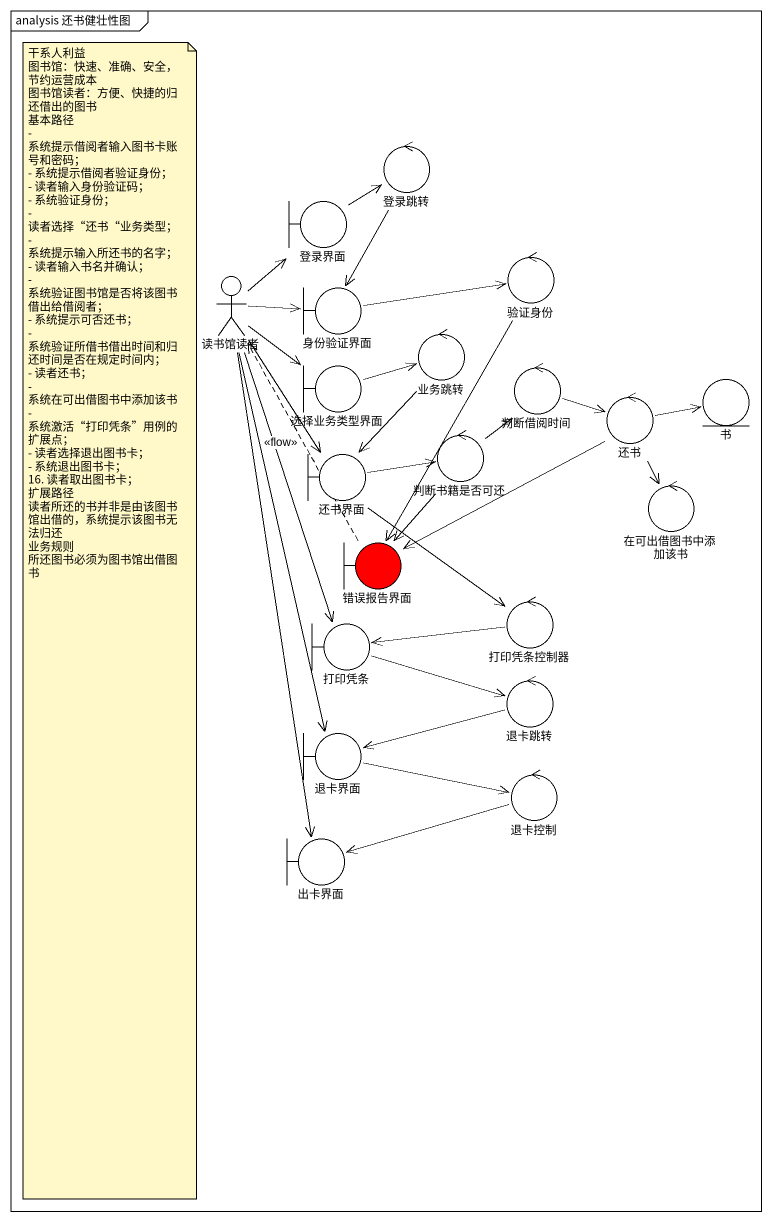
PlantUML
@startuml
mainframe analysis 还书健壮性图
control 登录跳转
boundary 登录界面
actor 读书馆读者
boundary 身份验证界面
control 验证身份
control 业务跳转
boundary 选择业务类型界面
control 判断借阅时间
entity 书
control 判断书籍是否可还
control 还书
boundary 还书界面
control 在可出借图书中添加该书
boundary 错误报告界面 #FF0000
boundary 打印凭条
control 打印凭条控制器
control 退卡跳转
boundary 退卡界面
control 退卡控制
boundary 出卡界面
登录跳转 --> 身份验证界面
登录界面 -up-> 登录跳转
读书馆读者 -up-> 登录界面
读书馆读者 -right-> 身份验证界面
读书馆读者 --> 选择业务类型界面
读书馆读者 --> 还书界面
读书馆读者 --> 打印凭条
读书馆读者 --> 退卡界面
读书馆读者 --> 出卡界面
身份验证界面 -right-> 验证身份
验证身份 --> 错误报告界面
业务跳转 --> 还书界面
选择业务类型界面 -right-> 业务跳转
判断借阅时间 -right-> 还书
判断书籍是否可还 -up-> 判断借阅时间
判断书籍是否可还 --> 错误报告界面
还书 -right-> 书
还书 --> 在可出借图书中添加该书
还书 -left-> 错误报告界面
还书界面 -right-> 判断书籍是否可还
还书界面 --> 打印凭条控制器
错误报告界面 .up.> 读书馆读者 : <<flow>>
打印凭条 -right-> 退卡跳转
打印凭条控制器 -left-> 打印凭条
退卡跳转 -left-> 退卡界面
退卡界面 -right-> 退卡控制
退卡控制 -left-> 出卡界面
note as N1
  干系人利益
  图书馆：快速、准确、安全，节约运营成本
  图书馆读者：方便、快捷的归还借出的图书
  基本路径
  - 系统提示借阅者输入图书卡账号和密码；
  - 系统提示借阅者验证身份；
  - 读者输入身份验证码；
  - 系统验证身份；
  - 读者选择“还书“业务类型；
  - 系统提示输入所还书的名字；
  - 读者输入书名并确认；
  - 系统验证图书馆是否将该图书借出给借阅者；
  - 系统提示可否还书；
  - 系统验证所借书借出时间和归还时间是否在规定时间内；
  - 读者还书；
  - 系统在可出借图书中添加该书
  - 系统激活“打印凭条”用例的扩展点；
  - 读者选择退出图书卡；
  - 系统退出图书卡；
  16. 读者取出图书卡；
  扩展路径
  读者所还的书并非是由该图书馆出借的，系统提示该图书无法归还
  业务规则
  所还图书必须为图书馆出借图书
end note
@enduml
